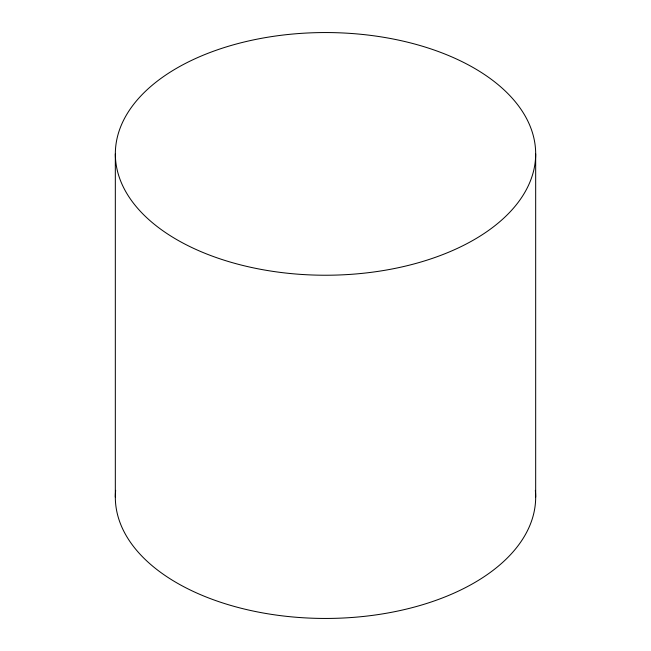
<?xml version="1.0" encoding="UTF-8"?>
<svg xmlns="http://www.w3.org/2000/svg" width="651" height="651" viewBox="0 0 651 651"><rect width="100%" height="100%" fill="white"/><g stroke="black" fill="none" stroke-linecap="round" stroke-linejoin="round"><path stroke-width="0.98" d="M535.675 153.896A210.175 121.346 0 0 1 220.412 258.976A210.175 121.346 0 0 1 220.412 48.809A210.175 121.346 0 0 1 535.675 153.896L535.675 497.104M115.325 153.896L115.325 497.104M535.35 490.374A210.175 121.346 0 0 1 325.5 618.45A210.175 121.346 0 0 1 115.65 490.374"/></g></svg>
